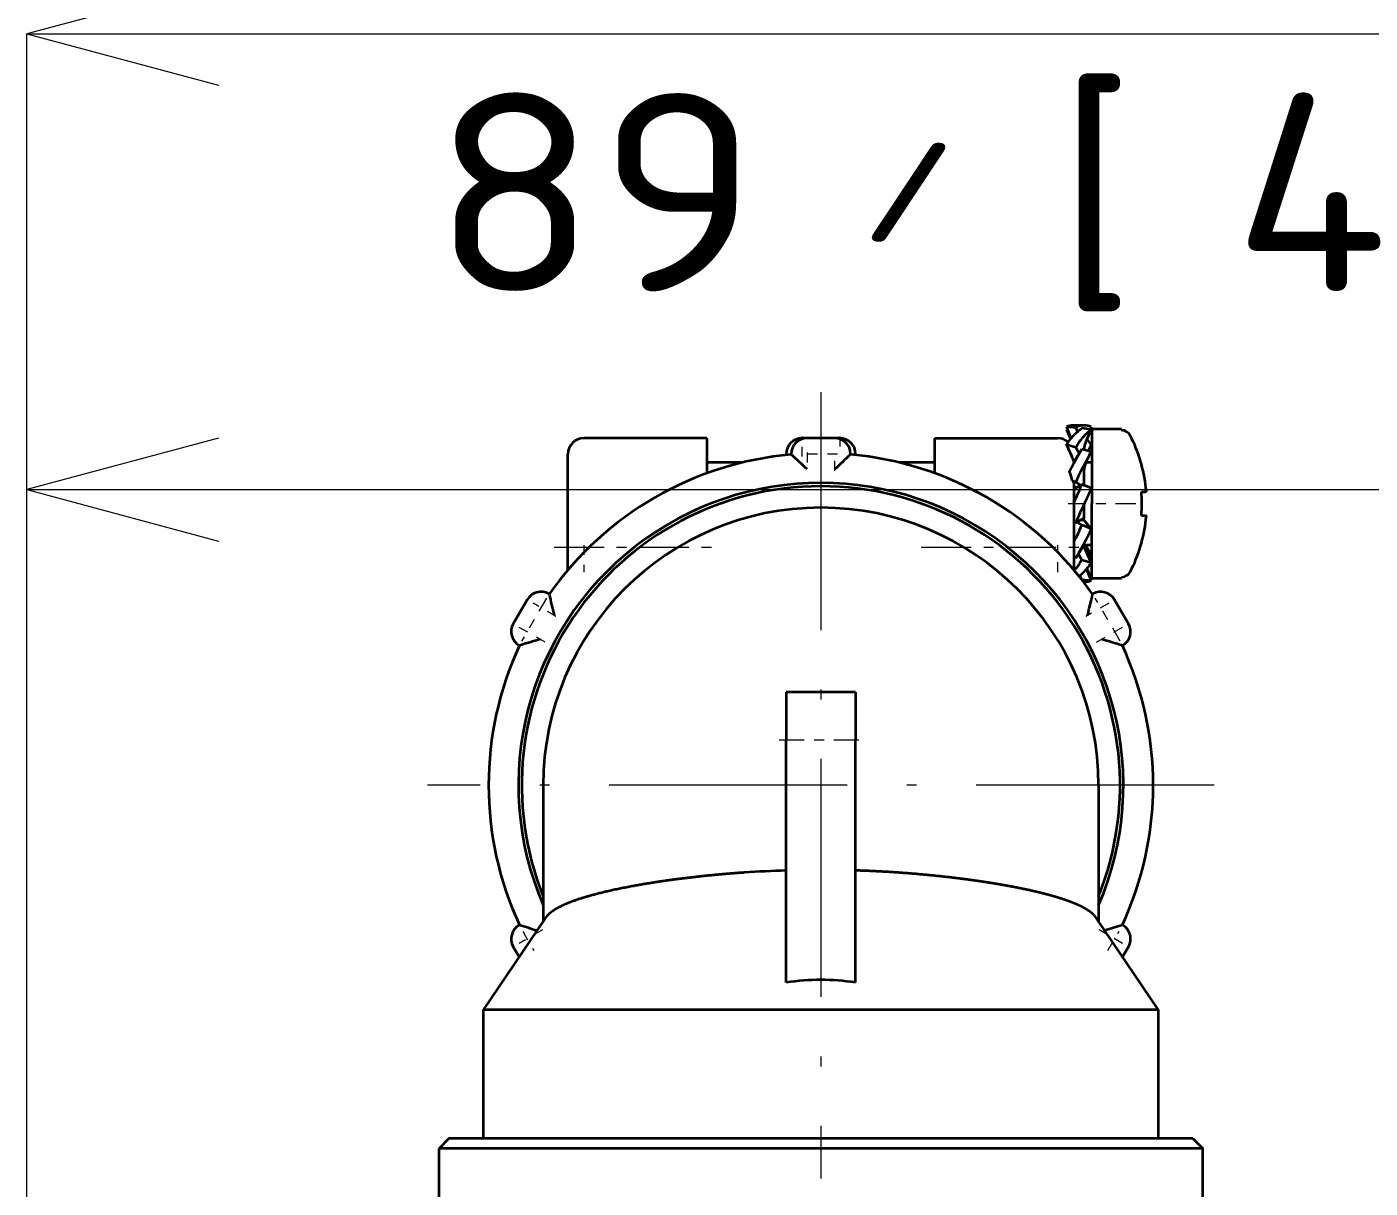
# Model space of a CAD drawing. Extents: x 23 to 417, y 3 to 294.
# Drawn here: x 53.39 to 66.93, y 177.33 to 189.04 of the extents above; entities that cross this region are included whole.
import ezdxf
from ezdxf.enums import TextEntityAlignment as Align

# ---------------------------------------------------------------- set-up
doc = ezdxf.new("R2010")
doc.units = 0
doc.linetypes.add('DASHDOT', pattern=[18.5, 12, -3, 0.5, -3])
doc.layers.get('0').update_dxf_attribs({"lineweight": 13})
doc.styles.get("Standard").update_dxf_attribs({"font": 'isocp.shx'})
doc.dimstyles.get("Standard").update_dxf_attribs({"dimtxt": 2.5, "dimasz": 2.5, "dimexe": 1.25, "dimexo": 0.625, "dimtad": 1, "dimtxsty": 'Standard', "dimcen": 2.5, "dimadec": 0, "dimazin": 0, "dimtfac": 1, "dimtmove": 0, "dimatfit": 0, "dimfxl": 0, "dimarcsym": 0})

# ---------------------------------------------------------------- blocks, each defined once
blk = doc.blocks.new('*D302')
at = {"color": 230, "lineweight": 13, "transparency": 16777216}
for p, q in [((53.388, 162.679), (53.388, 188.968)), ((53.388, 188.968), (88.988, 188.968)), ((88.988, 162.679), (88.988, 188.968))]:
    blk.add_line(p, q, dxfattribs=at)
for points in [[(55.32, 189.486), (53.388, 188.968), (55.32, 188.451)], [(87.056, 188.451), (88.988, 188.968), (87.056, 189.486)]]:
    blk.add_lwpolyline(points, dxfattribs=at)
for s, height, width, p, p2 in [('[', 2, 1.552524, (75.304, 190.968), (76.081, 190.968)), (']', 2, 1.552524, (79.634, 190.968), (80.411, 190.968)), ('178', 2, 1.44619, (63.741, 190.968), (68.803, 190.968)), ('7', 2, 1.412625, (77.081, 190.968), (78.634, 190.968)), ('%%p2', 1.4, 1.254643, (70.003, 191.268), (72.304, 191.268)), ('/', 1, 1.818182, (73.304, 191.468), (74.304, 191.468))]:
    blk.add_text(s, height=height, dxfattribs=dict(at, width=width)).set_placement(p, p2, align=Align.FIT)
blk = doc.blocks.new('*D303')
at = {"color": 30, "lineweight": 13, "transparency": 16777216}
blk.add_line((53.388, 162.679), (53.388, 184.372), dxfattribs=at)
at = {"color": 30, "lineweight": 13, "ltscale": 0.445, "transparency": 16777216}
blk.add_line((53.388, 184.372), (71.188, 184.372), dxfattribs=at)
at = {"color": 30, "lineweight": 13, "ltscale": 0.43524, "transparency": 16777216}
blk.add_line((71.188, 166.962), (71.188, 184.372), dxfattribs=at)
at = {"color": 30, "lineweight": 13, "transparency": 16777216}
for points in [[(55.32, 184.89), (53.388, 184.372), (55.32, 183.854)], [(69.256, 183.854), (71.188, 184.372), (69.256, 184.89)]]:
    blk.add_lwpolyline(points, dxfattribs=at)
for s, height, width, p, p2 in [('[', 2, 1.552524, (63.777, 186.372), (64.553, 186.372)), (']', 2, 1.552524, (68.107, 186.372), (68.883, 186.372)), ('89', 2, 1.251435, (57.469, 186.372), (60.777, 186.372)), ('4', 2, 1.195298, (65.553, 186.372), (67.107, 186.372)), ('/', 1, 1.818182, (61.777, 186.872), (62.777, 186.872))]:
    blk.add_text(s, height=height, dxfattribs=dict(at, width=width)).set_placement(p, p2, align=Align.FIT)
blk = doc.blocks.new('BLOCK4437')
at = {"color": 7, "linetype": 'DASHDOT', "lineweight": 13}
for p, q in [((-49, 163.285), (-49, 123.635)), ((-29.175, 143.46), (-68.825, 143.46))]:
    blk.add_line(p, q, dxfattribs=at)
blk = doc.blocks.new('BLOCK4442')
at = {"color": 7, "lineweight": 35, "ltscale": 0.015663}
blk.add_line((-36.62, 161.533), (-36.396, 160.948), dxfattribs=at)
at = {"color": 7, "lineweight": 35, "ltscale": 0.01188}
for p, q in [((-36.147, 161.49), (-36.62, 161.533)), ((-35.853, 153.83), (-35.38, 153.787))]:
    blk.add_line(p, q, dxfattribs=at)
at = {"color": 7, "lineweight": 35, "ltscale": 0.00119}
for p, q in [((-36.573, 161.409), (-36.62, 161.403)), ((-35.427, 153.911), (-35.38, 153.917))]:
    blk.add_line(p, q, dxfattribs=at)
at = {"color": 7, "lineweight": 35, "ltscale": 0.013003}
blk.add_line((-36.62, 161.403), (-36.414, 160.925), dxfattribs=at)
at = {"color": 7, "lineweight": 35, "ltscale": 0.013843}
blk.add_line((-35.723, 161.61), (-36.277, 161.61), dxfattribs=at)
at = {"color": 7, "lineweight": 35, "ltscale": 0.005488}
blk.add_line((-36.147, 161.49), (-36.06, 161.288), dxfattribs=at)
at = {"color": 7, "lineweight": 35, "ltscale": 0.016427}
blk.add_line((-35.38, 161.403), (-35.64, 160.8), dxfattribs=at)
at = {"color": 7, "lineweight": 35, "ltscale": 0.003303}
blk.add_line((-35.38, 161.533), (-35.427, 161.409), dxfattribs=at)
at = {"color": 7, "lineweight": 35, "ltscale": 0.09375}
for p in [(-35.35, 161.41), (-35.35, 153.91)]:
    blk.add_line(p, (-35.35, 157.66), dxfattribs=at)
at = {"color": 7, "lineweight": 35, "ltscale": 0.037595}
for p, q in [((-33.846, 161.41), (-35.35, 161.41)), ((-35.35, 153.91), (-33.846, 153.91))]:
    blk.add_line(p, q, dxfattribs=at)
at = {"color": 7, "lineweight": 35, "ltscale": 0.001208}
for p, q in [((-33.846, 161.362), (-33.846, 161.41)), ((-33.846, 153.958), (-33.846, 153.91))]:
    blk.add_line(p, q, dxfattribs=at)
at = {"color": 7, "lineweight": 35, "ltscale": 0.155}
for p, q in [((-54.75, 160.96), (-60.95, 160.96)), ((-43.25, 160.96), (-37.05, 160.96))]:
    blk.add_line(p, q, dxfattribs=at)
at = {"color": 7, "lineweight": 35, "ltscale": 0.044197}
for p, q in [((-54.75, 160.96), (-54.75, 159.192)), ((-43.25, 159.192), (-43.25, 160.96))]:
    blk.add_line(p, q, dxfattribs=at)
at = {"color": 7, "lineweight": 35, "ltscale": 0.00625}
for p, q in [((-49.7, 160.96), (-49.95, 160.96)), ((-48.05, 160.96), (-48.3, 160.96))]:
    blk.add_line(p, q, dxfattribs=at)
at = {"color": 7, "lineweight": 35, "ltscale": 0.035}
for p, q in [((-48.3, 160.96), (-49.7, 160.96)), ((-63.805, 152.816), (-64.505, 151.604)), ((-33.495, 151.604), (-34.195, 152.816))]:
    blk.add_line(p, q, dxfattribs=at)
at = {"color": 7, "lineweight": 35, "ltscale": 0.016247}
blk.add_line((-36.62, 160.625), (-36.351, 160.033), dxfattribs=at)
at = {"color": 7, "lineweight": 35, "ltscale": 0.012279}
for p, q in [((-36.147, 160.493), (-36.62, 160.625)), ((-35.853, 154.827), (-35.38, 154.695))]:
    blk.add_line(p, q, dxfattribs=at)
at = {"color": 7, "lineweight": 35, "ltscale": 0.008386}
for p, q in [((-36.147, 160.493), (-35.978, 160.204)), ((-35.853, 154.827), (-36.022, 155.116))]:
    blk.add_line(p, q, dxfattribs=at)
at = {"color": 7, "lineweight": 35, "ltscale": 0.008514}
blk.add_line((-35.38, 160.625), (-35.521, 160.315), dxfattribs=at)
at = {"color": 7, "lineweight": 35, "ltscale": 0.1175}
blk.add_line((-61.75, 155.46), (-61.75, 160.16), dxfattribs=at)
at = {"color": 7, "lineweight": 35, "ltscale": 0.001042}
for p, q in [((-50.75, 160.16), (-50.75, 160.118)), ((-47.25, 160.118), (-47.25, 160.16))]:
    blk.add_line(p, q, dxfattribs=at)
at = {"color": 7, "lineweight": 35, "ltscale": 0.000432484}
for p, q in [((-50.5, 160.16), (-50.5, 160.143)), ((-47.5, 160.143), (-47.5, 160.16)), ((-62.698, 153.1), (-62.713, 153.109)), ((-35.287, 153.109), (-35.302, 153.1)), ((-64.213, 150.511), (-64.198, 150.502)), ((-33.802, 150.502), (-33.787, 150.511)), ((-64.198, 136.418), (-64.213, 136.409)), ((-33.787, 136.409), (-33.802, 136.418))]:
    blk.add_line(p, q, dxfattribs=at)
at = {"color": 7, "lineweight": 35, "ltscale": 0.001271}
blk.add_line((-36.271, 159.858), (-36.25, 159.812), dxfattribs=at)
at = {"color": 7, "lineweight": 35, "ltscale": 0.019296}
for p, q in [((-35.853, 160.412), (-36.25, 159.75)), ((-36.147, 154.908), (-35.75, 155.57))]:
    blk.add_line(p, q, dxfattribs=at)
at = {"color": 7, "lineweight": 35, "ltscale": 0.001543}
for p, q in [((-36.25, 159.75), (-36.25, 159.812)), ((-35.75, 155.508), (-35.75, 155.57))]:
    blk.add_line(p, q, dxfattribs=at)
at = {"color": 7, "lineweight": 35, "ltscale": 0.000925149}
blk.add_line((-36.213, 159.812), (-36.25, 159.812), dxfattribs=at)
at = {"color": 7, "lineweight": 35, "ltscale": 0.003482}
blk.add_line((-35.916, 160.288), (-35.853, 160.412), dxfattribs=at)
at = {"color": 7, "lineweight": 35, "ltscale": 0.04554}
blk.add_line((-52.928, 159.743), (-54.75, 159.743), dxfattribs=at)
at = {"color": 7, "lineweight": 35, "ltscale": 0.045539}
blk.add_line((-43.25, 159.743), (-45.072, 159.743), dxfattribs=at)
at = {"color": 7, "lineweight": 35, "ltscale": 0.001686}
blk.add_line((-36.25, 159.75), (-36.25, 159.683), dxfattribs=at)
at = {"color": 7, "lineweight": 35, "ltscale": 0.01523}
blk.add_line((-35.75, 159.197), (-35.75, 158.588), dxfattribs=at)
at = {"color": 7, "lineweight": 35, "ltscale": 0.00719}
blk.add_line((-35.35, 159.743), (-35.638, 159.743), dxfattribs=at)
at = {"color": 7, "lineweight": 35, "ltscale": 0.004896}
blk.add_line((-36.147, 158.738), (-36.33, 158.807), dxfattribs=at)
at = {"color": 7, "lineweight": 35, "ltscale": 0.08079}
blk.add_line((-36.25, 158.692), (-36.25, 155.46), dxfattribs=at)
at = {"color": 7, "lineweight": 35, "ltscale": 0.011501}
for p, q in [((-35.853, 158.627), (-36.25, 158.394)), ((-36.147, 156.693), (-35.75, 156.926))]:
    blk.add_line(p, q, dxfattribs=at)
at = {"color": 7, "lineweight": 35, "ltscale": 0.003598}
for p, q in [((-36.106, 158.479), (-36.25, 158.479)), ((-35.894, 156.841), (-35.75, 156.841))]:
    blk.add_line(p, q, dxfattribs=at)
at = {"color": 7, "lineweight": 35, "ltscale": 0.006825}
for p, q in [((-36.147, 158.738), (-35.918, 158.588)), ((-35.853, 156.582), (-36.082, 156.732))]:
    blk.add_line(p, q, dxfattribs=at)
at = {"color": 7, "lineweight": 35, "ltscale": 0.003266}
blk.add_line((-36.25, 157.717), (-36.194, 157.834), dxfattribs=at)
at = {"color": 7, "lineweight": 35, "ltscale": 0.005614}
for p, q in [((-32.841, 158.26), (-32.617, 158.26)), ((-32.841, 157.06), (-32.617, 157.06))]:
    blk.add_line(p, q, dxfattribs=at)
at = {"color": 7, "lineweight": 35, "ltscale": 0.016929}
blk.add_line((-35.75, 157.603), (-35.75, 156.926), dxfattribs=at)
at = {"color": 7, "lineweight": 35, "ltscale": 0.002756}
blk.add_line((-36.147, 156.693), (-36.25, 156.733), dxfattribs=at)
at = {"color": 7, "lineweight": 35, "ltscale": 0.002107}
blk.add_line((-35.75, 156.841), (-35.75, 156.926), dxfattribs=at)
at = {"color": 7, "lineweight": 35, "ltscale": 0.01445}
blk.add_line((-35.38, 156.398), (-35.75, 156.841), dxfattribs=at)
at = {"color": 7, "lineweight": 35, "ltscale": 0.028431}
blk.add_line((-61.75, 154.323), (-61.75, 155.46), dxfattribs=at)
at = {"color": 7, "lineweight": 35, "ltscale": 0.02843}
blk.add_line((-36.25, 155.46), (-36.25, 154.323), dxfattribs=at)
at = {"color": 7, "lineweight": 35, "ltscale": 0.000925142}
blk.add_line((-35.787, 155.508), (-35.75, 155.508), dxfattribs=at)
at = {"color": 7, "lineweight": 35, "ltscale": 0.001627}
blk.add_line((-35.75, 155.635), (-35.75, 155.57), dxfattribs=at)
at = {"color": 7, "lineweight": 35, "ltscale": 0.01}
blk.add_line((-35.75, 155.577), (-35.35, 155.577), dxfattribs=at)
at = {"color": 7, "lineweight": 35, "ltscale": 0.015959}
blk.add_line((-35.38, 155.05), (-35.75, 155.57), dxfattribs=at)
at = {"color": 7, "lineweight": 35, "ltscale": 0.022327}
blk.add_line((-35.38, 154.695), (-35.75, 155.508), dxfattribs=at)
at = {"color": 7, "lineweight": 35, "ltscale": 0.006171}
blk.add_line((-35.38, 155.05), (-35.494, 155.269), dxfattribs=at)
at = {"color": 7, "lineweight": 35, "ltscale": 0.002677}
blk.add_line((-36.147, 154.908), (-36.25, 154.937), dxfattribs=at)
at = {"color": 7, "lineweight": 35, "ltscale": 0.003476}
blk.add_line((-36.085, 155.032), (-36.147, 154.908), dxfattribs=at)
at = {"color": 7, "lineweight": 35, "ltscale": 0.012994}
blk.add_line((-35.38, 153.917), (-35.586, 154.394), dxfattribs=at)
at = {"color": 7, "lineweight": 35, "ltscale": 0.003699}
blk.add_line((-35.521, 155.005), (-35.38, 155.05), dxfattribs=at)
at = {"color": 7, "lineweight": 35, "ltscale": 0.004972}
blk.add_line((-35.861, 153.849), (-35.94, 154.032), dxfattribs=at)
at = {"color": 7, "lineweight": 35, "ltscale": 0.000732305}
blk.add_line((-35.752, 153.71), (-35.723, 153.71), dxfattribs=at)
at = {"color": 7, "lineweight": 35, "ltscale": 0.015655}
blk.add_line((-35.38, 153.787), (-35.604, 154.372), dxfattribs=at)
at = {"color": 7, "lineweight": 35, "ltscale": 0.0875}
blk.add_line((-47.25, 148.15), (-50.75, 148.15), dxfattribs=at)
at = {"color": 7, "lineweight": 35, "ltscale": 0.06}
for p, q in [((-50.75, 148.15), (-50.75, 145.75)), ((-47.25, 148.15), (-47.25, 145.75))]:
    blk.add_line(p, q, dxfattribs=at)
at = {"color": 7, "lineweight": 35, "ltscale": 0.306104}
for p, q in [((-50.75, 133.506), (-50.75, 145.75)), ((-47.25, 133.506), (-47.25, 145.75))]:
    blk.add_line(p, q, dxfattribs=at)
at = {"color": 7, "lineweight": 35, "ltscale": 0.171558}
for p, q in [((-63, 143.46), (-63, 136.598)), ((-35, 143.46), (-35, 136.598))]:
    blk.add_line(p, q, dxfattribs=at)
at = {"color": 7, "lineweight": 35, "ltscale": 0.139297}
blk.add_line((-62.884, 136.769), (-66, 132.15), dxfattribs=at)
at = {"color": 7, "lineweight": 35, "ltscale": 0.139298}
blk.add_line((-32, 132.15), (-35.116, 136.769), dxfattribs=at)
at = {"color": 7, "lineweight": 35, "ltscale": 0.014784}
blk.add_line((-64.505, 135.316), (-64.21, 134.804), dxfattribs=at)
at = {"color": 7, "lineweight": 35, "ltscale": 0.014783}
blk.add_line((-33.79, 134.804), (-33.495, 135.316), dxfattribs=at)
at = {"color": 7, "lineweight": 35, "ltscale": 0.1625}
for p, q in [((-66, 125.65), (-66, 132.15)), ((-32, 132.15), (-32, 125.65))]:
    blk.add_line(p, q, dxfattribs=at)
at = {"color": 7, "lineweight": 35}
blk.add_line((-66, 132.15), (-32, 132.15), dxfattribs=at)
at = {"color": 7, "lineweight": 35, "ltscale": 0.017678}
for p, q in [((-67.75, 125.65), (-68.25, 125.15)), ((-30.25, 125.65), (-29.75, 125.15))]:
    blk.add_line(p, q, dxfattribs=at)
at = {"color": 7, "lineweight": 35, "ltscale": 0.46875}
for p, q in [((-49, 125.65), (-67.75, 125.65)), ((-30.25, 125.65), (-49, 125.65))]:
    blk.add_line(p, q, dxfattribs=at)
at = {"color": 7, "lineweight": 35, "ltscale": 0.48125}
for p, q in [((-49, 125.15), (-68.25, 125.15)), ((-29.75, 125.15), (-49, 125.15))]:
    blk.add_line(p, q, dxfattribs=at)
at = {"color": 7, "lineweight": 35, "ltscale": 0.0625}
for p, q in [((-68.25, 122.65), (-68.25, 125.15)), ((-29.75, 122.65), (-29.75, 125.15))]:
    blk.add_line(p, q, dxfattribs=at)
at = {"color": 7, "lineweight": 35}
for centre, radius, start, end in [((-36.292, 160.866), 0.744, 88.86472, 116.24566), ((-35.743, 160.863), 0.746, 88.44178, 122.77886), ((-37.478, 146.041), 15.505, 82.22117, 83.98302), ((-35.708, 160.866), 0.744, 63.75434, 91.13528), ((-33.847, 160.865), 0.497, 58.3274, 89.91765), ((-33.848, 160.863), 0.499, 26.96058, 89.80197), ((-60.95, 160.16), 0.8, 90, 180), ((-49.95, 160.16), 0.8, 90, 180), ((-49.7, 160.16), 0.8, 90, 180), ((-48.3, 160.16), 0.8, 0, 90), ((-48.05, 160.16), 0.8, 360, 90), ((-37.05, 160.16), 0.8, 49.60434, 90), ((-34.437, 160.273), 1.313, 156.35432, 175.24496), ((-37.244, 159.566), 2.144, 29.59305, 39.35289), ((-40.081, 157.66), 7.507, 6.11727, 27.17795), ((-49, 143.46), 16.75, 95.13785, 144.86215), ((-82.092, 125.553), 46.846, 46.25432, 47.59395), ((-15.908, 125.553), 46.846, 132.40605, 133.74568), ((-49, 143.46), 16.75, 35.13785, 84.86215), ((-36.874, 159.689), 0.626, 15.69243, 33.36049), ((-39.165, 148.507), 12.357, 72.16262, 74.45386), ((-41.816, 163.481), 7.192, 331.52323, 333.4905), ((-39.187, 158.222), 2.916, 11.57226, 21.091), ((-49, 143.46), 15.25, 336.61691, 563.38321), ((-49, 143.46), 15.081, 90, 201.82791), ((-49, 143.46), 15.081, 338.17214, 450), ((-43.911, 161.636), 8.602, 333.77358, 339.52052), ((-40.547, 146.155), 13.326, 67.18291, 69.37351), ((-41.472, 157.66), 8.651, 356.02537, 3.97929), ((-49, 143.46), 14, 360, 540), ((-28.128, 153.699), 8.561, 153.74718, 159.52577), ((-41.457, 158.7), 5.992, 330.33694, 339.3002), ((-42.032, 140.047), 17.652, 67.86156, 69.5106), ((-40.081, 157.66), 7.507, 332.82205, 353.88273), ((-33.102, 156.571), 2.723, 201.42164, 208.57629), ((-37.945, 155.898), 2.351, 316.9991, 332.89147), ((-35.708, 154.452), 0.741, 268.8343, 296.29623), ((-33.848, 154.457), 0.499, 270.20117, 333.03383), ((-33.848, 154.456), 0.498, 301.86794, 318.72145), ((-63.113, 152.416), 0.8, 60, 150), ((-14.734, 163.682), 49.117, 192.44125, 193.71892), ((-83.266, 163.682), 49.117, 346.28108, 347.55875), ((-34.887, 152.416), 0.8, 30, 120), ((-63.813, 151.204), 0.8, 150, 240), ((-34.187, 151.204), 0.8, 300, 390), ((-49, 143.46), 16.75, 155.13785, 204.86215), ((-50.038, 105.848), 46.846, 106.25432, 107.59395), ((-48.62, 103.674), 49.117, 72.44125, 73.71892), ((-49, 143.46), 16.75, 335.13785, 384.86215), ((-48.967, 82.279), 56.91, 91.79579, 93.92563), ((-63.813, 135.716), 0.8, 120, 210), ((-49.223, 183.755), 49.65, 252.44578, 253.52158), ((-47.903, 180.88), 46.644, 286.45098, 287.59583), ((-34.187, 135.716), 0.8, 330, 420), ((-49, 122.757), 10.89, 80.75479, 99.24928)]:
    blk.add_arc(centre, radius, start, end, dxfattribs=at)
for points, degree, knots in [([(-36.62, 160.625), (-36.515, 160.811), (-36.388, 160.976), (-36.251, 161.12), (-36.081, 161.274), (-35.932, 161.397), (-35.904, 161.419), (-35.878, 161.44), (-35.853, 161.46)], 5, [0, 0, 0, 0, 0, 0, 2.387181, 2.387181, 2.387181, 2.950499, 2.950499, 2.950499, 2.950499, 2.950499, 2.950499]), ([(-35.38, 161.403), (-35.49, 161.308), (-35.621, 161.192), (-35.757, 161.058), (-35.924, 160.866), (-36.066, 160.642), (-36.095, 160.594), (-36.122, 160.544), (-36.147, 160.493)], 5, [0, 0, 0, 0, 0, 0, 2.355566, 2.355566, 2.355566, 2.972035, 2.972035, 2.972035, 2.972035, 2.972035, 2.972035]), ([(-36.466, 159.272), (-36.37, 159.47), (-36.266, 159.662), (-36.163, 159.839), (-36.048, 160.038), (-35.945, 160.232), (-35.935, 160.251), (-35.925, 160.269), (-35.916, 160.288)], 5, [0, 0, 0, 0, 0, 0, 2.015946, 2.015946, 2.015946, 2.230701, 2.230701, 2.230701, 2.230701, 2.230701, 2.230701]), ([(-35.494, 160.051), (-35.597, 159.859), (-35.71, 159.662), (-35.826, 159.454), (-35.962, 159.191), (-36.08, 158.913), (-36.103, 158.855), (-36.126, 158.797), (-36.147, 158.738)], 5, [0, 0, 0, 0, 0, 0, 2.148523, 2.148523, 2.148523, 2.704181, 2.704181, 2.704181, 2.704181, 2.704181, 2.704181]), ([(-35.494, 160.051), (-35.506, 160.029), (-35.529, 159.984), (-35.562, 159.917), (-35.593, 159.851), (-35.615, 159.799), (-35.637, 159.745), (-35.658, 159.687), (-35.683, 159.613), (-35.704, 159.54), (-35.721, 159.468), (-35.734, 159.398), (-35.743, 159.33), (-35.749, 159.263), (-35.75, 159.219), (-35.75, 159.197)], 3, [0, 0, 0, 0, 0.0770143, 0.1517518, 0.2243031, 0.2947639, 0.3194395, 0.4005446, 0.4790317, 0.5548366, 0.6284577, 0.6992994, 0.7682325, 0.835494, 0.9011558, 0.9011558, 0.9011558, 0.9011558]), ([(-32.617, 158.26), (-32.614, 158.26), (-32.612, 158.264), (-32.61, 158.272), (-32.607, 158.303), (-32.608, 158.353), (-32.61, 158.387), (-32.613, 158.423), (-32.617, 158.46)], 5, [0, 0, 0, 0, 0, 0, 0.1799512, 0.1799512, 0.1799512, 0.5019745, 0.5019745, 0.5019745, 0.5019745, 0.5019745, 0.5019745]), ([(-32.614, 158.428), (-32.61, 158.391), (-32.608, 158.354), (-32.607, 158.322), (-32.608, 158.284), (-32.612, 158.265), (-32.613, 158.262), (-32.615, 158.26), (-32.617, 158.26)], 5, [0, 0, 0, 0, 0, 0, 0.32672, 0.32672, 0.32672, 0.4454568, 0.4454568, 0.4454568, 0.4454568, 0.4454568, 0.4454568]), ([(-32.617, 157.06), (-32.614, 157.06), (-32.613, 157.057), (-32.611, 157.052), (-32.609, 157.039), (-32.608, 157.022), (-32.608, 157.016), (-32.608, 157.009), (-32.608, 157.001)], 5, [0, 0, 0, 0, 0, 0, 0.1493003, 0.1493003, 0.1493003, 0.2338534, 0.2338534, 0.2338534, 0.2338534, 0.2338534, 0.2338534]), ([(-32.617, 156.86), (-32.612, 156.902), (-32.609, 156.944), (-32.607, 156.983), (-32.607, 157.03), (-32.611, 157.053), (-32.613, 157.058), (-32.615, 157.06), (-32.617, 157.06)], 5, [0, 0, 0, 0, 0, 0, 0.3702449, 0.3702449, 0.3702449, 0.5031665, 0.5031665, 0.5031665, 0.5031665, 0.5031665, 0.5031665]), ([(-35.38, 156.398), (-35.475, 156.156), (-35.587, 155.922), (-35.712, 155.698), (-35.868, 155.43), (-36.008, 155.176), (-36.035, 155.127), (-36.06, 155.079), (-36.085, 155.032)], 5, [0, 0, 0, 0, 0, 0, 2.261786, 2.261786, 2.261786, 2.800691, 2.800691, 2.800691, 2.800691, 2.800691, 2.800691]), ([(-52.863, 139.055), (-53.459, 139.014), (-54.048, 138.966), (-54.628, 138.911), (-55.761, 138.788), (-56.838, 138.643), (-57.367, 138.564), (-58.37, 138.4), (-59.283, 138.218), (-59.717, 138.124), (-60.324, 137.976), (-60.865, 137.821), (-61.038, 137.768), (-61.366, 137.661), (-61.662, 137.551), (-61.801, 137.495), (-62.061, 137.381), (-62.286, 137.264), (-62.389, 137.205), (-62.576, 137.084), (-62.724, 136.96), (-62.787, 136.897), (-62.841, 136.834), (-62.884, 136.769)], 5, [0, 0, 0, 0, 0, 0, 25.441952, 25.441952, 25.441952, 50.785975, 50.785975, 50.785975, 76.163804, 76.163804, 76.163804, 88.837037, 88.837037, 88.837037, 101.500075, 101.500075, 101.500075, 114.154077, 114.154077, 114.154077, 126.753344, 126.753344, 126.753344, 126.753344, 126.753344, 126.753344]), ([(-35.116, 136.769), (-35.163, 136.84), (-35.223, 136.909), (-35.293, 136.976), (-35.418, 137.077), (-35.568, 137.175), (-35.621, 137.208), (-35.732, 137.272), (-35.855, 137.336), (-35.923, 137.37), (-36.082, 137.444), (-36.253, 137.516), (-36.357, 137.557), (-36.536, 137.624), (-36.737, 137.694), (-36.837, 137.727), (-37.217, 137.848), (-37.638, 137.964), (-37.976, 138.049), (-38.395, 138.146), (-38.839, 138.238), (-38.903, 138.252), (-39.16, 138.304), (-39.423, 138.354), (-39.622, 138.391), (-39.941, 138.448), (-40.283, 138.504), (-40.47, 138.535), (-40.751, 138.579), (-41.035, 138.621), (-41.183, 138.642), (-41.474, 138.683), (-41.773, 138.723), (-41.968, 138.748), (-42.275, 138.786), (-42.591, 138.823), (-42.756, 138.842), (-43.003, 138.869), (-43.25, 138.894), (-43.332, 138.903), (-44.138, 138.983), (-44.966, 139.051), (-45.716, 139.1), (-46.481, 139.137), (-47.25, 139.161)], 5, [0, 0, 0, 0, 0, 0, 13.726257, 13.726257, 13.726257, 20.701576, 20.701576, 20.701576, 27.575596, 27.575596, 27.575596, 37.003088, 37.003088, 37.003088, 44.144116, 44.144116, 44.144116, 65.842315, 65.842315, 65.842315, 69.478358, 69.478358, 69.478358, 80.262203, 80.262203, 80.262203, 87.028278, 87.028278, 87.028278, 94.305362, 94.305362, 94.305362, 101.140701, 101.140701, 101.140701, 108.424757, 108.424757, 108.424757, 112.069916, 112.069916, 112.069916, 144.119822, 144.119822, 144.119822, 144.119822, 144.119822, 144.119822])]:
    blk.add_open_spline(points, degree=degree, knots=knots, dxfattribs=at)
for points in [[(-36.33, 158.807), (-36.297, 158.781), (-36.273, 158.757), (-36.257, 158.735), (-36.25, 158.714), (-36.25, 158.692)], [(-35.38, 158.438), (-35.453, 158.245), (-35.536, 158.054), (-35.625, 157.864), (-35.716, 157.675), (-35.806, 157.486)], [(-35.38, 154.695), (-35.478, 154.52), (-35.596, 154.362), (-35.729, 154.222), (-35.861, 154.1), (-35.979, 153.997)]]:
    blk.add_open_spline(points, degree=5, dxfattribs=at)

msp = doc.modelspace()

# ---------------------------------------------------------------- linework, layer by layer
at = {"color": 7, "linetype": 'DASHDOT', "lineweight": 13, "ltscale": 0.00505}
msp.add_line((61.2032, 184.7055), (61.2032, 184.9075), dxfattribs=at)
at = {"color": 7, "linetype": 'DASHDOT', "lineweight": 13, "ltscale": 0.005053}
msp.add_line((61.5832, 184.9076), (61.5832, 184.7054), dxfattribs=at)
at = {"color": 7, "linetype": 'DASHDOT', "lineweight": 13, "ltscale": 0.008403}
msp.add_line((61.5612, 184.7307), (61.2251, 184.7307), dxfattribs=at)
at = {"color": 7, "linetype": 'DASHDOT', "lineweight": 13, "ltscale": 0.004595}
msp.add_line((61.2532, 184.746), (61.2532, 184.5622), dxfattribs=at)
at = {"color": 7, "linetype": 'DASHDOT', "lineweight": 13, "ltscale": 0.004592}
msp.add_line((61.5332, 184.5623), (61.5332, 184.746), dxfattribs=at)
at = {"color": 7, "linetype": 'DASHDOT', "lineweight": 13, "ltscale": 7.3204e-05}
msp.add_line((64.6695, 184.3907), (64.6724, 184.3907), dxfattribs=at)
at = {"color": 7, "linetype": 'DASHDOT', "lineweight": 13, "ltscale": 0.017083}
msp.add_line((64.5696, 184.2307), (63.8862, 184.2307), dxfattribs=at)
at = {"color": 7, "linetype": 'DASHDOT', "lineweight": 13, "ltscale": 7.09343e-05}
msp.add_line((64.6696, 184.0707), (64.6724, 184.0707), dxfattribs=at)
at = {"color": 7, "linetype": 'DASHDOT', "lineweight": 13, "ltscale": 0.042003}
msp.add_line((58.7031, 183.7907), (60.3832, 183.7907), dxfattribs=at)
at = {"color": 7, "linetype": 'DASHDOT', "lineweight": 13, "ltscale": 0.006824}
msp.add_line((59.0032, 183.8135), (59.0032, 183.5405), dxfattribs=at)
at = {"color": 7, "linetype": 'DASHDOT', "lineweight": 13, "ltscale": 0.042125}
msp.add_line((62.4028, 183.7907), (64.0878, 183.7907), dxfattribs=at)
at = {"color": 7, "linetype": 'DASHDOT', "lineweight": 13, "ltscale": 0.006823}
msp.add_line((63.7832, 183.5405), (63.7832, 183.8135), dxfattribs=at)
at = {"color": 7, "linetype": 'DASHDOT', "lineweight": 13, "ltscale": 0.012557}
for p, q in [((58.6262, 183.2782), (58.3751, 182.8432)), ((64.4113, 182.8432), (64.1601, 183.2782))]:
    msp.add_line(p, q, dxfattribs=at)
at = {"color": 7, "linetype": 'DASHDOT', "lineweight": 13, "ltscale": 0.006671}
for p, q in [((58.7225, 183.0943), (58.4914, 183.2277)), ((64.295, 183.2277), (64.0639, 183.0943))]:
    msp.add_line(p, q, dxfattribs=at)
at = {"color": 7, "linetype": 'DASHDOT', "lineweight": 13, "ltscale": 0.007627}
for p, q in [((58.3486, 182.9868), (58.6129, 182.8343)), ((64.1735, 182.8343), (64.4377, 182.9868))]:
    msp.add_line(p, q, dxfattribs=at)
at = {"color": 7, "linetype": 'DASHDOT', "lineweight": 13, "ltscale": 0.021}
msp.add_line((60.9732, 181.8487), (61.8132, 181.8487), dxfattribs=at)
at = {"color": 7, "linetype": 'DASHDOT', "lineweight": 13, "ltscale": 0.006814}
msp.add_line((58.587, 179.9322), (58.351, 179.796), dxfattribs=at)
at = {"color": 7, "linetype": 'DASHDOT', "lineweight": 13, "ltscale": 0.005627}
msp.add_line((58.3866, 179.9182), (58.4992, 179.7233), dxfattribs=at)
at = {"color": 7, "linetype": 'DASHDOT', "lineweight": 13, "ltscale": 0.006813}
msp.add_line((64.4354, 179.796), (64.1994, 179.9322), dxfattribs=at)
at = {"color": 7, "linetype": 'DASHDOT', "lineweight": 13, "ltscale": 0.005626}
msp.add_line((64.2872, 179.7233), (64.3997, 179.9182), dxfattribs=at)

# ---------------------------------------------------------------- block references
at = {"lineweight": 0, "xscale": 0.2, "yscale": 0.2, "zscale": 0.2}
for name in ['BLOCK4437', 'BLOCK4442']:
    msp.add_blockref(name, (71.1932, 152.6987), dxfattribs=at)

# ---------------------------------------------------------------- dimensions: what is measured, and where the dimension line sits
at = {"color": 0, "lineweight": 0}
dim = msp.add_linear_dim(base=(88.9879, 188.9683), p1=(53.3879, 162.4787), p2=(88.9879, 162.4787), angle=0, text='<>{}{%%p2}', dimstyle='Standard', override={"dimlfac": 5, "dimtol": 0, "dimlim": 0, "dimtp": 2, "dimtm": 2}, dxfattribs=at)
dim.commit()
dim.dimension.update_dxf_attribs({"geometry": '*D302', "text_midpoint": (72.0761, 188.9683), "dimtype": 161})
dim = msp.add_linear_dim(base=(53.3879, 184.3719), p1=(71.1879, 166.7623), p2=(53.3879, 162.4787), angle=179.99905, dimstyle='Standard', override={"dimlfac": 5}, dxfattribs=at)
dim.commit()
dim.dimension.update_dxf_attribs({"geometry": '*D303', "text_midpoint": (63.1761, 184.3719), "dimtype": 160})

doc.saveas('drawing.dxf')
